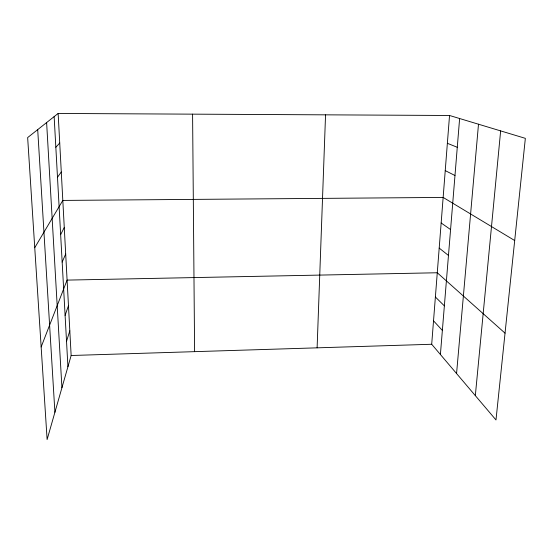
<?xml version="1.0" encoding="UTF-8"?>
<svg xmlns="http://www.w3.org/2000/svg" width="553" height="553" viewBox="0 0 553 553"><rect width="100%" height="100%" fill="white"/><g stroke="black" fill="none" stroke-linecap="round" stroke-linejoin="round"><path stroke-width="0.83" d="M317.111 347.83L325.551 114.837M449.534 115.48L525.35 138.347L495.986 419.955L431.699 344.263L449.534 115.48L58.141 113.455L27.65 137.579L47.116 439.545L71.143 355.503L58.141 113.455M440.402 354.508L459.619 118.522M456.564 373.538L478.497 124.211M475.324 395.63L500.645 130.895M66.526 341.312L69.816 330.818M65.095 315.397L68.468 305.691M41.15 346.973L67.093 280.101L437.271 272.76L505.034 333.162M62.157 262.074L65.689 254.034M60.65 234.638L64.266 227.477M34.749 247.682L62.814 200.421L443.147 197.428L514.698 240.534M57.484 177.257L61.286 172.004M55.832 147.25L59.731 143.02M71.143 355.503L431.699 344.263M447.363 143.303L457.276 147.292M445.234 170.614L454.981 175.515M441.156 222.983L450.577 229.571M439.2 248.09L448.469 255.465M435.384 297.002L444.363 305.864M433.524 320.83L442.365 330.404M37.701 129.63L54.913 412.275M46.618 122.572L61.929 387.736M54.146 116.614L67.929 366.743M192.589 114.146L194.608 351.653"/></g></svg>
